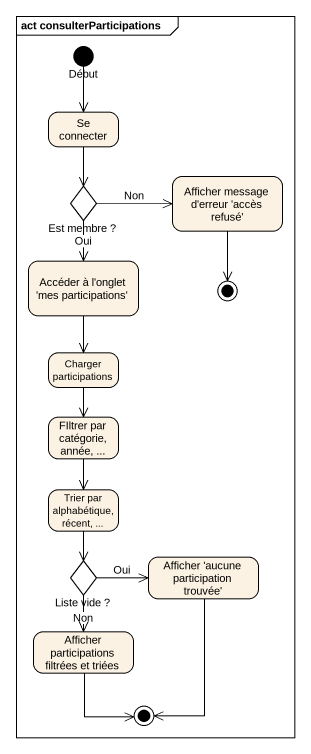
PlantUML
@startuml
mainframe act consulterParticipations
hide empty description
state Début <<start>>
state "Se connecter" as Se_connecter
state "Afficher message d'erreur 'accès refusé'" as Afficher_message_d_erreur
state "Est membre ?" as Est_membre <<choice>>
state "Accéder à l'onglet 'mes participations'" as Accéder_à_l_onglet_mes
state final1 <<end>>
state "Charger participations" as Charger_participations
state "FIltrer par catégorie, année, ..." as FIltrer_par_catégorie_année
state "Trier par alphabétique, récent, ..." as Trier_par_alphabétique
state "Liste vide ?" as Liste_vide <<choice>>
state "Afficher 'aucune participation trouvée'" as Afficher_aucune
state "Afficher participations filtrées et triées" as Afficher_participations
state final2 <<end>>
Début --> Se_connecter
Se_connecter --> Est_membre
Afficher_message_d_erreur --> final1
Est_membre -right-> Afficher_message_d_erreur : Non
Est_membre --> Accéder_à_l_onglet_mes : Oui
Accéder_à_l_onglet_mes --> Charger_participations
Charger_participations --> FIltrer_par_catégorie_année
FIltrer_par_catégorie_année --> Trier_par_alphabétique
Trier_par_alphabétique --> Liste_vide
Liste_vide -right-> Afficher_aucune : Oui
Liste_vide --> Afficher_participations : Non
Afficher_aucune --> final2
Afficher_participations --> final2
@enduml
